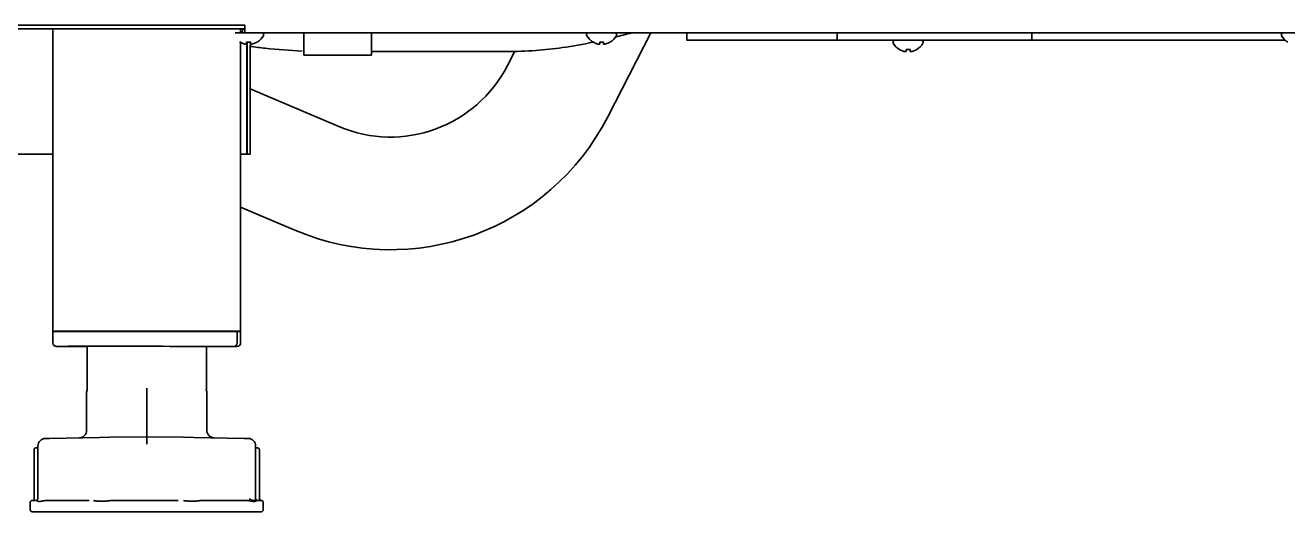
# Model space of a CAD drawing. Header units: inches. Extents: x 885 to 6823, y 710 to 5493.
# Drawn here: x 4357.3 to 4693.5, y 2176.3 to 2305.9 of the extents above; entities that cross this region are included whole.
import ezdxf

# ---------------------------------------------------------------- set-up
doc = ezdxf.new("R2010")
doc.units = ezdxf.units.IN
doc.layers.add('1', color=7, linetype='Continuous', true_color=0xffffff)

msp = doc.modelspace()

# ---------------------------------------------------------------- linework, layer by layer
at = {"layer": '1', "color": 7, "linetype": 'Continuous', "lineweight": 35}
for p, q in [((4345.79, 2305.86), (4415.79, 2305.86)), ((4345.79, 2305.86), (4415.79, 2305.86)), ((4345.8, 2304.86), (4415.8, 2304.86)), ((4364.69, 2304.85), (4364.69, 2224.36)), ((4415.79, 2303.86), (4413.19, 2303.86)), ((4414.69, 2303.86), (4414.69, 2304.85)), ((4415.04, 2304.86), (4415.19, 2304.77)), ((4415.19, 2304.77), (4415.79, 2304.77)), ((4415.19, 2304.77), (4415.19, 2304.46)), ((4415.79, 2305.86), (4415.79, 2303.86)), ((4415.79, 2305.86), (4415.79, 2303.86)), ((4415.79, 2303.86), (5071.99, 2303.86)), ((4415.79, 2303.86), (5071.99, 2303.86)), ((4420.79, 2303.26), (4420.79, 2303.46)), ((4431.49, 2303.86), (4431.49, 2299.86)), ((4449.49, 2303.86), (4449.49, 2299.86)), ((4506.79, 2303.46), (4506.79, 2303.26)), ((4512.44, 2281.51), (4523.86, 2303.86)), ((4514.79, 2303.26), (4514.79, 2303.46)), ((4533.49, 2303.86), (4533.49, 2301.86)), ((4573.49, 2303.86), (4573.49, 2301.86)), ((4625.33, 2303.86), (4625.33, 2301.86)), ((4691.79, 2303.46), (4691.79, 2303.26)), ((4414.49, 2301.38), (4414.49, 2301.41)), ((4414.69, 2224.36), (4414.69, 2301.31)), ((4416.34, 2300.83), (4416.34, 2271.56)), ((4416.44, 2301.39), (4416.44, 2273.86)), ((4417.24, 2300.65), (4417.24, 2273.86)), ((4419.09, 2301.41), (4419.09, 2301.38)), ((4431.49, 2299.86), (4431.49, 2297.86)), ((4449.49, 2299.86), (4449.49, 2297.86)), ((4508.49, 2301.38), (4508.49, 2301.41)), ((4513.09, 2301.41), (4513.09, 2301.38)), ((4536.49, 2301.86), (4533.49, 2301.86)), ((4565.49, 2301.86), (4536.49, 2301.86)), ((4573.49, 2301.86), (4565.49, 2301.86)), ((4576.49, 2301.86), (4573.49, 2301.86)), ((4622.33, 2301.86), (4576.49, 2301.86)), ((4588.41, 2301.46), (4588.41, 2301.26)), ((4590.11, 2299.38), (4590.11, 2299.41)), ((4594.71, 2299.41), (4594.71, 2299.38)), ((4596.41, 2301.26), (4596.41, 2301.46)), ((4625.33, 2301.86), (4622.33, 2301.86)), ((4633.33, 2301.86), (4625.33, 2301.86)), ((4692.84, 2301.86), (4633.33, 2301.86)), ((4449.49, 2297.86), (4431.49, 2297.86)), ((4449.49, 2298.86), (4485.49, 2298.86)), ((4487.65, 2298.94), (4485.73, 2295.17)), ((4440.87, 2278.88), (4417.24, 2288.93)), ((4416.44, 2271.56), (4416.44, 2273.86)), ((4417.24, 2273.86), (4417.24, 2271.56)), ((4310.84, 2271.56), (4364.69, 2271.56)), ((4414.69, 2271.56), (4414.74, 2271.56)), ((4416.34, 2271.56), (4414.74, 2271.56)), ((4416.44, 2271.56), (4416.34, 2271.56)), ((4417.24, 2271.56), (4416.44, 2271.56)), ((4414.69, 2257.41), (4429.14, 2251.27)), ((4366.49, 2224.36), (4364.69, 2224.36)), ((4364.69, 2224.31), (4367.19, 2224.31)), ((4364.69, 2221.45), (4364.69, 2224.31)), ((4365.79, 2224.31), (4365.94, 2224.36)), ((4412.89, 2224.36), (4366.49, 2224.36)), ((4411.74, 2224.31), (4367.19, 2224.31)), ((4371.91, 2224.36), (4371.76, 2224.31)), ((4387.46, 2224.36), (4387.31, 2224.31)), ((4402.31, 2224.36), (4402.16, 2224.31)), ((4411.08, 2224.31), (4410.97, 2224.36)), ((4411.08, 2224.31), (4410.97, 2224.36)), ((4411.74, 2224.31), (4413.51, 2224.31)), ((4412.59, 2224.31), (4412.44, 2224.36)), ((4414.69, 2224.36), (4412.89, 2224.36)), ((4413.59, 2224.31), (4413.44, 2224.36)), ((4413.73, 2224.31), (4413.51, 2224.31)), ((4413.73, 2224.31), (4413.73, 2221.31)), ((4413.73, 2224.31), (4413.96, 2224.31)), ((4413.73, 2224.31), (4413.73, 2221.31)), ((4414.69, 2224.31), (4413.96, 2224.31)), ((4414.69, 2221.31), (4414.69, 2224.31)), ((4364.69, 2221.45), (4364.69, 2221.31)), ((4366.12, 2220.31), (4366.35, 2220.31)), ((4366.12, 2220.31), (4366.35, 2220.31)), ((4366.36, 2220.31), (4373.81, 2220.31)), ((4366.36, 2220.31), (4373.81, 2220.31)), ((4373.81, 2220.4), (4373.81, 2208.61)), ((4404.54, 2220.31), (4413.02, 2220.31)), ((4404.54, 2220.31), (4413.02, 2220.31)), ((4405.56, 2208.61), (4405.56, 2220.31)), ((4413.03, 2220.31), (4413.25, 2220.31)), ((4413.03, 2220.31), (4413.26, 2220.31)), ((4373.69, 2197.99), (4373.69, 2208.12)), ((4389.69, 2198.31), (4389.69, 2208.37)), ((4405.64, 2208.42), (4405.65, 2208.4)), ((4405.69, 2208.12), (4405.69, 2197.99)), ((4362.67, 2195.83), (4363.84, 2195.85)), ((4363.84, 2195.85), (4377.14, 2196.09)), ((4377.14, 2196.09), (4379.89, 2196.13)), ((4379.89, 2196.13), (4389.59, 2196.3)), ((4389.59, 2196.3), (4389.69, 2196.31)), ((4389.69, 2196.31), (4389.79, 2196.3)), ((4389.79, 2196.3), (4399.49, 2196.13)), ((4399.49, 2196.13), (4402.24, 2196.09)), ((4402.24, 2196.09), (4415.54, 2195.85)), ((4415.54, 2195.85), (4416.71, 2195.83)), ((4359.7, 2192.56), (4359.7, 2192.81)), ((4359.7, 2179.81), (4359.7, 2192.56)), ((4360.45, 2193.31), (4360.2, 2193.31)), ((4360.7, 2193.83), (4360.7, 2179.68)), ((4418.68, 2193.83), (4418.68, 2179.68)), ((4419.18, 2193.31), (4418.93, 2193.31)), ((4419.68, 2192.81), (4419.68, 2192.56)), ((4419.68, 2192.56), (4419.68, 2179.81)), ((4358.69, 2178.81), (4358.69, 2176.81)), ((4359.19, 2179.31), (4359.2, 2179.31)), ((4359.24, 2179.31), (4360.2, 2179.31)), ((4359.72, 2179.81), (4359.7, 2179.81)), ((4363.33, 2179.31), (4374.35, 2179.31)), ((4381.36, 2179.31), (4398.02, 2179.31)), ((4405.03, 2179.31), (4416.05, 2179.31)), ((4419.18, 2179.31), (4420.14, 2179.31)), ((4420.69, 2176.81), (4420.69, 2178.81)), ((4420.19, 2176.31), (4359.19, 2176.31))]:
    msp.add_line(p, q, dxfattribs=at)
for centre, radius, start, end in [((4414.59, 2304.46), 0.6, 270, 0), ((4416.59, 2305.48), 4.8, 301.5837, 329.6988), ((4420.39, 2303.46), 0.4, 0, 90), ((4420.39, 2303.26), 0.4, 329.6988, 0), ((4507.19, 2303.46), 0.4, 90, 180), ((4507.19, 2303.26), 0.4, 180, 210.3012), ((4510.99, 2305.48), 4.8, 210.3012, 238.4186), ((4510.59, 2305.48), 4.8, 301.5837, 329.6988), ((4514.39, 2303.46), 0.4, 0, 90), ((4514.39, 2303.26), 0.4, 329.6988, 0), ((4692.19, 2303.46), 0.4, 90, 180), ((4692.19, 2303.26), 0.4, 180, 210.3012), ((4695.99, 2305.48), 4.8, 210.3012, 238.4186), ((4416.79, 2305.16), 3.78, 262.3959, 269.9965), ((4416.79, 2305.16), 3.78, 270.0035, 277.6041), ((4510.79, 2305.16), 3.78, 262.3959, 269.9965), ((4510.79, 2305.16), 3.78, 270.0035, 277.6041), ((4588.81, 2301.46), 0.4, 90, 180), ((4588.81, 2301.26), 0.4, 180, 210.3012), ((4592.61, 2303.48), 4.8, 210.3012, 238.4186), ((4592.41, 2303.16), 3.78, 262.3959, 269.9965), ((4592.41, 2303.16), 3.78, 270.0035, 277.6041), ((4592.21, 2303.48), 4.8, 301.5837, 329.6988), ((4596.01, 2301.46), 0.4, 0, 90), ((4596.01, 2301.26), 0.4, 329.6988, 0), ((4454.56, 2311.09), 35, 246.9745, 332.9279), ((4454.56, 2311.09), 65, 246.9745, 332.9279), ((4374.69, 2208.12), 1, 135.5, 180), ((4371.81, 2208.97), 2, 344.3099, 0.04), ((4404.69, 2208.12), 1, 0, 44.5), ((4362.7, 2193.83), 2, 91, 180), ((4371.69, 2197.99), 2, 271, 0), ((4407.69, 2197.99), 2, 180, 269), ((4416.68, 2193.83), 2, 0, 89), ((4360.2, 2192.81), 0.5, 90, 180), ((4360.45, 2193.56), 0.25, 270, 0), ((4418.93, 2193.56), 0.25, 180, 270), ((4419.18, 2192.81), 0.5, 0, 90), ((4359.19, 2178.81), 0.5, 90, 180), ((4360.2, 2179.81), 0.5, 270, 0), ((4419.18, 2179.81), 0.5, 180, 270), ((4420.18, 2179.81), 0.5, 180, 270), ((4420.19, 2178.81), 0.5, 0, 90), ((4359.19, 2176.81), 0.5, 180, 270), ((4420.19, 2176.81), 0.5, 270, 0)]:
    msp.add_arc(centre, radius, start, end, dxfattribs=at)
for centre, major_axis, ratio, start_param, end_param in [((4365.69, 2221.31), (1, 0), 0.999995, 3.141593, 4.709304), ((4367.19, 2220.31), (-1.5, 0), 0.003085, 0.00001, 0.785408), ((4389.69, 2220.31), (-21, 0.06), 0.003085, 3.927, 6.996876), ((4413.02, 2221.31), (0, 1), 0.707107, 3.141593, 4.712389), ((4413.02, 2221.31), (0, 1), 0.707107, 3.141593, 4.712389), ((4412.19, 2220.31), (1.5, 0), 0.003085, 5.497778, 6.283176), ((4413.69, 2221.31), (1, 0), 0.999995, 4.715474, 6.283185), ((4420.14, 2179.81), (0, -0.5), 0.961623, 4.712389, 6.283185)]:
    msp.add_ellipse(centre, major_axis=major_axis, ratio=ratio, start_param=start_param, end_param=end_param, dxfattribs=at)
for points, knots in [([(4514.46, 2302.7), (4515.15, 2302.87), (4516.6, 2303.24), (4518.04, 2303.63), (4518.8, 2303.84)], [0, 0, 0, 0, 0.468456, 1, 1, 1, 1]), ([(4414.49, 2301.41), (4414.69, 2301.29), (4414.9, 2301.18), (4415.23, 2301.04), (4415.34, 2301), (4415.56, 2300.92), (4415.67, 2300.89), (4415.79, 2300.86)], [0, 0, 0, 0, 0.5, 0.5, 0.75, 0.75, 1, 1, 1, 1]), ([(4417.22, 2300.23), (4418.56, 2300.05), (4423.16, 2299.46), (4427.8, 2299.12), (4431.1, 2298.98)], [0, 0, 0, 0, 0.292728, 1, 1, 1, 1]), ([(4417.29, 2301.41), (4417.29, 2301.29), (4417.29, 2301.18), (4417.29, 2301.04), (4417.29, 2301), (4417.29, 2300.92), (4417.29, 2300.89), (4417.29, 2300.86)], [0, 0, 0, 0, 0.5, 0.5, 0.75, 0.75, 1, 1, 1, 1]), ([(4485.49, 2298.86), (4488.11, 2298.86), (4493.1, 2299.05), (4500.87, 2299.89), (4505.87, 2300.78), (4508.54, 2301.34)], [0, 0, 0, 0, 0.328726, 0.632453, 1, 1, 1, 1]), ([(4508.49, 2301.41), (4508.69, 2301.29), (4508.9, 2301.18), (4509.23, 2301.04), (4509.34, 2301), (4509.56, 2300.92), (4509.67, 2300.89), (4509.79, 2300.86)], [0, 0, 0, 0, 0.5, 0.5, 0.75, 0.75, 1, 1, 1, 1]), ([(4511.29, 2301.41), (4511.29, 2301.29), (4511.29, 2301.18), (4511.29, 2301.04), (4511.29, 2301), (4511.29, 2300.92), (4511.29, 2300.89), (4511.29, 2300.86)], [0, 0, 0, 0, 0.5, 0.5, 0.75, 0.75, 1, 1, 1, 1]), ([(4590.11, 2299.41), (4590.31, 2299.29), (4590.52, 2299.18), (4590.85, 2299.04), (4590.96, 2299), (4591.18, 2298.92), (4591.29, 2298.89), (4591.41, 2298.86)], [0, 0, 0, 0, 0.5, 0.5, 0.75, 0.75, 1, 1, 1, 1]), ([(4592.91, 2299.41), (4592.91, 2299.29), (4592.91, 2299.18), (4592.91, 2299.04), (4592.91, 2299), (4592.91, 2298.92), (4592.91, 2298.89), (4592.91, 2298.86)], [0, 0, 0, 0, 0.5, 0.5, 0.75, 0.75, 1, 1, 1, 1]), ([(4389.69, 2208.65), (4389.69, 2208.74), (4389.69, 2208.84), (4389.69, 2208.98), (4389.69, 2209.05), (4389.69, 2209.14), (4389.69, 2209.18), (4389.69, 2209.19), (4389.69, 2209.2), (4389.69, 2209.21), (4389.69, 2209.22), (4389.69, 2209.22)], [0, 0, 0, 0, 0.5, 0.5, 0.75, 0.875, 0.9375, 0.9375, 0.96875, 0.96875, 1, 1, 1, 1]), ([(4389.69, 2208.65), (4389.69, 2208.65), (4389.69, 2208.65), (4389.69, 2208.63), (4389.69, 2208.58), (4389.69, 2208.51), (4389.69, 2208.44), (4389.69, 2208.39), (4389.69, 2208.37)], [0, 0, 0, 0, 0.000031, 0.000031, 0.250024, 0.500016, 0.750008, 1, 1, 1, 1]), ([(4405.64, 2208.42), (4405.64, 2208.42), (4405.64, 2208.42), (4405.64, 2208.43), (4405.64, 2208.43), (4405.64, 2208.44), (4405.63, 2208.45), (4405.63, 2208.47), (4405.58, 2208.65), (4405.57, 2208.82), (4405.57, 2208.98)], [0, 0, 0, 0, 0.138536, 0.303376, 0.367746, 0.386528, 0.401075, 0.418449, 0.473975, 1, 1, 1, 1]), ([(4389.69, 2198.31), (4389.69, 2198.25), (4389.69, 2198.14), (4389.69, 2197.98), (4389.69, 2197.81), (4389.69, 2197.66), (4389.69, 2197.5), (4389.69, 2197.35), (4389.69, 2197.21), (4389.69, 2197.08), (4389.69, 2196.95), (4389.69, 2196.83), (4389.69, 2196.73), (4389.69, 2196.63), (4389.69, 2196.54), (4389.69, 2196.47), (4389.69, 2196.41), (4389.69, 2196.36), (4389.69, 2196.33), (4389.69, 2196.31), (4389.69, 2196.31), (4389.69, 2196.31)], [0, 0, 0, 0, 0.052794, 0.105589, 0.158383, 0.211178, 0.263972, 0.316766, 0.369561, 0.422355, 0.47515, 0.527944, 0.580739, 0.633533, 0.686327, 0.739122, 0.791916, 0.844711, 0.897505, 0.950299, 1, 1, 1, 1]), ([(4389.69, 2194.31), (4389.69, 2194.32), (4389.69, 2194.34), (4389.69, 2194.37), (4389.69, 2194.39), (4389.69, 2194.44), (4389.69, 2194.47), (4389.69, 2194.57), (4389.69, 2194.7), (4389.69, 2194.82), (4389.69, 2194.92), (4389.69, 2194.95), (4389.69, 2195.01), (4389.69, 2195.04), (4389.69, 2195.19), (4389.69, 2195.31), (4389.69, 2195.47), (4389.69, 2195.52), (4389.69, 2195.6), (4389.69, 2195.62), (4389.69, 2195.67), (4389.69, 2195.7), (4389.69, 2195.81), (4389.69, 2195.89), (4389.69, 2195.99), (4389.69, 2196), (4389.69, 2196.03), (4389.69, 2196.04), (4389.69, 2196.05), (4389.69, 2196.09), (4389.69, 2196.13), (4389.69, 2196.2), (4389.69, 2196.24), (4389.69, 2196.27), (4389.69, 2196.28), (4389.69, 2196.29), (4389.69, 2196.29), (4389.69, 2196.3), (4389.69, 2196.31), (4389.69, 2196.31)], [0, 0, 0, 0, 0.015666, 0.015666, 0.031332, 0.031332, 0.062663, 0.062663, 0.125326, 0.187989, 0.187989, 0.219321, 0.219321, 0.250653, 0.250653, 0.375979, 0.375979, 0.438642, 0.438642, 0.469974, 0.469974, 0.501305, 0.501305, 0.626631, 0.626631, 0.657963, 0.657963, 0.673629, 0.673629, 0.689295, 0.751958, 0.751958, 0.877284, 0.877284, 0.908616, 0.908616, 0.939947, 0.939947, 1, 1, 1, 1]), ([(4359.7, 2179.81), (4359.7, 2179.77), (4359.7, 2179.74), (4359.69, 2179.68), (4359.68, 2179.64), (4359.65, 2179.58), (4359.64, 2179.55), (4359.6, 2179.5), (4359.58, 2179.48), (4359.53, 2179.43), (4359.51, 2179.41), (4359.45, 2179.37), (4359.42, 2179.36), (4359.36, 2179.33), (4359.33, 2179.32), (4359.27, 2179.31), (4359.24, 2179.31), (4359.2, 2179.31)], [0, 0, 0, 0, 0.125, 0.125, 0.25, 0.25, 0.375, 0.375, 0.5, 0.5, 0.625, 0.625, 0.75, 0.75, 0.875, 0.875, 1, 1, 1, 1]), ([(4362.32, 2179.24), (4362.2, 2179.22), (4362.08, 2179.2), (4361.86, 2179.16), (4361.75, 2179.14), (4361.55, 2179.1), (4361.45, 2179.08), (4361.34, 2179.06), (4361.32, 2179.06), (4361.27, 2179.05), (4361.25, 2179.05), (4361.19, 2179.04), (4361.1, 2179.04), (4361.03, 2179.04), (4360.95, 2179.05), (4360.92, 2179.06), (4360.85, 2179.07), (4360.82, 2179.08), (4360.77, 2179.09), (4360.75, 2179.1), (4360.73, 2179.11), (4360.71, 2179.11), (4360.64, 2179.14), (4360.59, 2179.16), (4360.5, 2179.2), (4360.47, 2179.22), (4360.43, 2179.24)], [0, 0, 0, 0, 0.125, 0.125, 0.25, 0.25, 0.375, 0.375, 0.40625, 0.40625, 0.4375, 0.4375, 0.5, 0.5625, 0.5625, 0.625, 0.625, 0.6875, 0.6875, 0.71875, 0.71875, 0.75, 0.75, 0.875, 0.875, 1, 1, 1, 1]), ([(4363.33, 2179.31), (4363.16, 2179.31), (4362.99, 2179.3), (4362.74, 2179.29), (4362.65, 2179.28), (4362.49, 2179.26), (4362.41, 2179.25), (4362.32, 2179.24)], [0, 0, 0, 0, 0.5, 0.5, 0.75, 0.75, 1, 1, 1, 1]), ([(4379.95, 2179.26), (4379.85, 2179.25), (4379.75, 2179.25), (4379.55, 2179.23), (4379.45, 2179.22), (4379.15, 2179.2), (4378.96, 2179.18), (4378.57, 2179.15), (4378.37, 2179.14), (4378.09, 2179.12), (4377.99, 2179.12), (4377.8, 2179.11), (4377.61, 2179.11), (4377.43, 2179.11), (4377.24, 2179.12), (4377.15, 2179.12), (4376.97, 2179.13), (4376.88, 2179.14), (4376.7, 2179.15), (4376.61, 2179.16), (4376.34, 2179.18), (4376.17, 2179.2), (4375.83, 2179.23), (4375.66, 2179.25), (4375.5, 2179.26)], [0, 0, 0, 0, 0.0625, 0.0625, 0.125, 0.125, 0.25, 0.25, 0.375, 0.375, 0.4375, 0.4375, 0.5, 0.5625, 0.5625, 0.625, 0.625, 0.6875, 0.6875, 0.75, 0.75, 0.875, 0.875, 1, 1, 1, 1]), ([(4381.36, 2179.31), (4381.13, 2179.31), (4380.89, 2179.3), (4380.54, 2179.29), (4380.42, 2179.29), (4380.19, 2179.28), (4380.07, 2179.27), (4379.95, 2179.26)], [0, 0, 0, 0, 0.5, 0.5, 0.75, 0.75, 1, 1, 1, 1]), ([(4403.88, 2179.26), (4403.72, 2179.25), (4403.55, 2179.23), (4403.21, 2179.2), (4403.04, 2179.18), (4402.69, 2179.15), (4402.51, 2179.14), (4402.23, 2179.12), (4402.14, 2179.12), (4401.95, 2179.11), (4401.86, 2179.11), (4401.67, 2179.11), (4401.58, 2179.11), (4401.39, 2179.12), (4401.29, 2179.12), (4401.01, 2179.14), (4400.81, 2179.15), (4400.52, 2179.17), (4400.42, 2179.18), (4400.23, 2179.2), (4400.13, 2179.21), (4399.83, 2179.23), (4399.63, 2179.25), (4399.43, 2179.26)], [0, 0, 0, 0, 0.125, 0.125, 0.25, 0.25, 0.375, 0.375, 0.4375, 0.4375, 0.5, 0.5, 0.5625, 0.5625, 0.625, 0.625, 0.75, 0.75, 0.8125, 0.8125, 0.875, 0.875, 1, 1, 1, 1]), ([(4405.03, 2179.31), (4404.84, 2179.31), (4404.65, 2179.3), (4404.36, 2179.29), (4404.27, 2179.29), (4404.07, 2179.28), (4403.98, 2179.27), (4403.88, 2179.26)], [0, 0, 0, 0, 0.5, 0.5, 0.75, 0.75, 1, 1, 1, 1]), ([(4417.06, 2179.24), (4416.97, 2179.25), (4416.89, 2179.26), (4416.73, 2179.28), (4416.64, 2179.29), (4416.48, 2179.3), (4416.39, 2179.3), (4416.22, 2179.3), (4416.14, 2179.31), (4416.05, 2179.31)], [0, 0, 0, 0, 0.25, 0.25, 0.5, 0.5, 0.75, 0.75, 1, 1, 1, 1]), ([(4418.68, 2179.68), (4418.68, 2179.64), (4418.67, 2179.6), (4418.64, 2179.54), (4418.63, 2179.52), (4418.6, 2179.47), (4418.58, 2179.45), (4418.54, 2179.41), (4418.52, 2179.39), (4418.48, 2179.35), (4418.45, 2179.34), (4418.41, 2179.32), (4418.39, 2179.31), (4418.36, 2179.3), (4418.34, 2179.29), (4418.29, 2179.28), (4418.26, 2179.28), (4418.18, 2179.28), (4418.14, 2179.28), (4418.05, 2179.3), (4418.01, 2179.31), (4417.92, 2179.34), (4417.87, 2179.35), (4417.77, 2179.39), (4417.72, 2179.41), (4417.61, 2179.45), (4417.55, 2179.47), (4417.43, 2179.52), (4417.37, 2179.54), (4417.19, 2179.6), (4417.06, 2179.64), (4416.92, 2179.68)], [0, 0, 0, 0, 0.125, 0.125, 0.1875, 0.1875, 0.25, 0.25, 0.3125, 0.3125, 0.375, 0.375, 0.40625, 0.40625, 0.4375, 0.4375, 0.5, 0.5, 0.5625, 0.5625, 0.625, 0.625, 0.6875, 0.6875, 0.75, 0.75, 0.8125, 0.8125, 0.875, 0.875, 1, 1, 1, 1]), ([(4418.95, 2179.24), (4418.91, 2179.22), (4418.88, 2179.2), (4418.79, 2179.16), (4418.74, 2179.14), (4418.63, 2179.1), (4418.57, 2179.08), (4418.48, 2179.06), (4418.46, 2179.06), (4418.43, 2179.05), (4418.41, 2179.05), (4418.35, 2179.04), (4418.32, 2179.04), (4418.24, 2179.04), (4418.19, 2179.04), (4418.11, 2179.05), (4418.06, 2179.06), (4417.93, 2179.08), (4417.83, 2179.1), (4417.68, 2179.13), (4417.63, 2179.14), (4417.52, 2179.16), (4417.47, 2179.17), (4417.3, 2179.2), (4417.18, 2179.22), (4417.06, 2179.24)], [0, 0, 0, 0, 0.125, 0.125, 0.25, 0.25, 0.375, 0.375, 0.40625, 0.40625, 0.4375, 0.4375, 0.5, 0.5, 0.5625, 0.5625, 0.625, 0.625, 0.75, 0.75, 0.8125, 0.8125, 0.875, 0.875, 1, 1, 1, 1]), ([(4419.18, 2179.31), (4419.14, 2179.31), (4419.1, 2179.3), (4419.05, 2179.29), (4419.03, 2179.28), (4418.99, 2179.26), (4418.97, 2179.25), (4418.95, 2179.24)], [0, 0, 0, 0, 0.5, 0.5, 0.75, 0.75, 1, 1, 1, 1]), ([(4420.16, 2179.31), (4420.16, 2179.31), (4420.16, 2179.31), (4420.15, 2179.31), (4420.15, 2179.31), (4420.14, 2179.31)], [0, 0, 0, 0, 0.5, 0.5, 1, 1, 1, 1])]:
    msp.add_open_spline(points, degree=3, knots=knots, dxfattribs=at)
for points, degree in [([(4415.79, 2300.86), (4415.82, 2300.86), (4415.87, 2300.85), (4415.94, 2300.85), (4416.01, 2300.84), (4416.08, 2300.84), (4416.15, 2300.85), (4416.22, 2300.85), (4416.27, 2300.86), (4416.29, 2300.86)], 3), ([(4416.29, 2300.86), (4416.29, 2300.87), (4416.29, 2300.9), (4416.29, 2300.95), (4416.29, 2301.01), (4416.29, 2301.07), (4416.29, 2301.14), (4416.29, 2301.21), (4416.29, 2301.3), (4416.29, 2301.37), (4416.29, 2301.41)], 3), ([(4417.29, 2300.86), (4417.31, 2300.86), (4417.36, 2300.85), (4417.43, 2300.85), (4417.5, 2300.84), (4417.58, 2300.84), (4417.65, 2300.85), (4417.72, 2300.85), (4417.77, 2300.86), (4417.79, 2300.86)], 3), ([(4417.79, 2300.86), (4417.84, 2300.87), (4417.95, 2300.9), (4418.11, 2300.95), (4418.27, 2301.01), (4418.43, 2301.07), (4418.58, 2301.14), (4418.74, 2301.21), (4418.9, 2301.3), (4419.03, 2301.37), (4419.09, 2301.41)], 3), ([(4509.79, 2300.86), (4509.82, 2300.86), (4509.87, 2300.85), (4509.94, 2300.85), (4510.01, 2300.84), (4510.08, 2300.84), (4510.15, 2300.85), (4510.22, 2300.85), (4510.27, 2300.86), (4510.29, 2300.86)], 3), ([(4510.29, 2300.86), (4510.29, 2300.87), (4510.29, 2300.9), (4510.29, 2300.95), (4510.29, 2301.01), (4510.29, 2301.07), (4510.29, 2301.14), (4510.29, 2301.21), (4510.29, 2301.3), (4510.29, 2301.37), (4510.29, 2301.41)], 3), ([(4511.29, 2300.86), (4511.31, 2300.86), (4511.36, 2300.85), (4511.43, 2300.85), (4511.5, 2300.84), (4511.58, 2300.84), (4511.65, 2300.85), (4511.72, 2300.85), (4511.77, 2300.86), (4511.79, 2300.86)], 3), ([(4511.79, 2300.86), (4511.84, 2300.87), (4511.95, 2300.9), (4512.11, 2300.95), (4512.27, 2301.01), (4512.43, 2301.07), (4512.58, 2301.14), (4512.74, 2301.21), (4512.9, 2301.3), (4513.03, 2301.37), (4513.09, 2301.41)], 3), ([(4591.91, 2298.86), (4591.91, 2298.87), (4591.91, 2298.9), (4591.91, 2298.95), (4591.91, 2299.01), (4591.91, 2299.07), (4591.91, 2299.14), (4591.91, 2299.21), (4591.91, 2299.3), (4591.91, 2299.37), (4591.91, 2299.41)], 3), ([(4593.41, 2298.86), (4593.46, 2298.87), (4593.57, 2298.9), (4593.73, 2298.95), (4593.89, 2299.01), (4594.05, 2299.07), (4594.2, 2299.14), (4594.36, 2299.21), (4594.52, 2299.3), (4594.65, 2299.37), (4594.71, 2299.41)], 3), ([(4591.41, 2298.86), (4591.44, 2298.86), (4591.49, 2298.85), (4591.56, 2298.85), (4591.63, 2298.84), (4591.7, 2298.84), (4591.77, 2298.85), (4591.84, 2298.85), (4591.89, 2298.86), (4591.91, 2298.86)], 3), ([(4592.91, 2298.86), (4592.93, 2298.86), (4592.98, 2298.85), (4593.05, 2298.85), (4593.12, 2298.84), (4593.2, 2298.84), (4593.27, 2298.85), (4593.34, 2298.85), (4593.39, 2298.86), (4593.41, 2298.86)], 3), ([(4373.74, 2208.43), (4373.72, 2208.39), (4373.76, 2208.46)], 2), ([(4359.21, 2179.31), (4359.21, 2179.31), (4359.21, 2179.31), (4359.2, 2179.31)], 3), ([(4359.24, 2179.31), (4359.24, 2179.31), (4359.23, 2179.31), (4359.22, 2179.31), (4359.22, 2179.31), (4359.21, 2179.31)], 3), ([(4359.7, 2179.81), (4359.69, 2179.71)], 1), ([(4420.18, 2179.31), (4420.17, 2179.31), (4420.17, 2179.31), (4420.16, 2179.31)], 3)]:
    msp.add_open_spline(points, degree=degree, dxfattribs=at)

doc.saveas('drawing.dxf')
